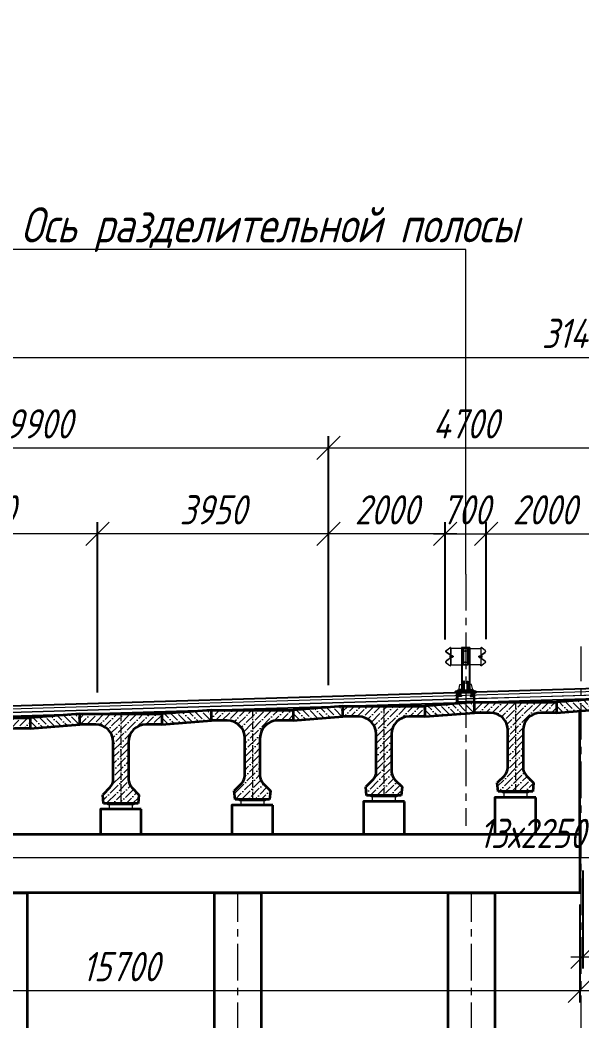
# Model space of a CAD drawing. Header units: millimetres. Extents: x 263685 to 14136308, y -2404013 to 2433772.
# Drawn here: x 6345323 to 6354936, y 82928 to 100036 of the extents above; entities that cross this region are included whole.
import ezdxf
from ezdxf import colors
from ezdxf.entities.mleader import LeaderData, LeaderLine
from ezdxf.math import Vec2, Vec3

# ---------------------------------------------------------------- set-up
doc = ezdxf.new("R2010")
doc.units = ezdxf.units.MM
for name, pattern in [('ACAD_ISO02W100', [15, 12, -3]), ('ACAD_ISO10W100', [18.5, 12, -3, 0.5, -3]), ('осевая', [2, 1.25, -0.25, 0.25, -0.25])]:
    doc.linetypes.add(name, pattern=pattern)
for name, color, linetype, lineweight in [('04_Невидимые', 3, 'Continuous', 13), ('1-Бетон', 106, 'Continuous', 35), ('1-Тонкая', 5, 'Continuous', 20), ('1-Штриховка', 8, 'Continuous', 9), ('ИС_Выноска', 3, 'Continuous', 18), ('ИС_Выноски', 3, 'Continuous', 18), ('ИС_Ось', 3, 'осевая', 18), ('ИС_Размер', 3, 'Continuous', 18)]:
    doc.layers.add(name, color=color, linetype=linetype, lineweight=lineweight)
doc.layers.add('Красный поперечник', color=1, linetype='Continuous')
doc.styles.add('0', font='isocpeur.ttf', dxfattribs={"width": 0.8, "oblique": 15})
doc.dimstyles.new('М200', dxfattribs={"dimscale": 200, "dimtxt": 2.5, "dimasz": 2, "dimexe": 1, "dimexo": 1, "dimgap": 0.8, "dimtad": 1, "dimdec": 0, "dimzin": 0, "dimdsep": 46, "dimtxsty": '0', "dimblk": 'OBLIQUE', "dimcen": 0.09, "dimdle": 1, "dimclrd": 256, "dimclre": 256, "dimclrt": 256, "dimadec": 4, "dimazin": 0, "dimtfac": 1, "dimtdec": 0, "dimtmove": 1, "dimatfit": 2, "dimfxl": 1, "dimtolj": 1, "dimtzin": 0, "dimlwd": -1, "dimarcsym": 0})

# ---------------------------------------------------------------- blocks, each defined once
blk = doc.blocks.new('*U122')
at = {"layer": '1-Бетон'}
blk.add_lwpolyline([(-400, 4250), (400, 4250), (400, -4250), (-400, -4250)], close=True, dxfattribs=at)
at = {"layer": 'ИС_Ось', "ltscale": 500}
blk.add_line((0, -4250), (0, 4250), dxfattribs=at)
blk = doc.blocks.new('*U123')
at = {"color": 0, "linetype": 'ByBlock', "lineweight": -2, "transparency": 16777216}
for p in [(0, 0), (4000, 0), (8000, 0), (12000, 0)]:
    blk.add_blockref('*U122', p, dxfattribs=at)
blk = doc.blocks.new('1530')
at = {"layer": '1-Штриховка'}
h = blk.add_hatch(dxfattribs=at)
h.set_pattern_fill('ANSI36', color=256, scale=25, style=0)
h.set_pattern_definition([(45, (-1571632.81, 568569.22), (42.0949506, 154.348152), [198.4375, -39.6875, 0, -39.6875])])
h.paths.add_polyline_path([(130, -480), (130, -1117, 0.198927), (189, -1259), (310, -1380), (295, -1530), (-295, -1530), (-310, -1380), (-189, -1259, 0.198898), (-130, -1117), (-130, -480, 0.414214), (-430, -180), (-700, -180), (-700, 0), (700, 0), (700, -180), (430, -180, 0.414224)])
at = {"layer": '1-Бетон'}
for p, q in [((-700, 0), (700, 0)), ((-700, -180), (-700, 0)), ((700, 0), (700, -180)), ((-430, -180), (-700, -180)), ((700, -180), (430, -180)), ((-130, -1117), (-130, -480)), ((130, -480), (130, -1117)), ((-189, -1259), (-310, -1380)), ((189, -1259), (310, -1380)), ((-295, -1530), (-310, -1380)), ((295, -1530), (-295, -1530)), ((310, -1380), (295, -1530))]:
    blk.add_line(p, q, dxfattribs=at)
for centre, radius, start, end in [((-430, -480), 300, 0, 90), ((430, -480), 300, 90, 180), ((-330, -1117), 200, 315.0289, 359.9744), ((330, -1117), 200, 180.0256, 224.9711)]:
    blk.add_arc(centre, radius, start, end, dxfattribs=at)
at = {"layer": 'ИС_Ось', "ltscale": 100}
blk.add_line((0, 0), (0, -1530), dxfattribs=at)
blk = doc.blocks.new('_OBLIQUE')
at = {"color": 0, "linetype": 'ByBlock', "lineweight": -2}
blk.add_line((0.5, 0.5), (-0.5, -0.5), dxfattribs=at)
blk = doc.blocks.new('*D126')
at = {"layer": 'Defpoints', "color": 0, "linetype": 'Continuous', "transparency": 16777216}
for p in [(6355298, 92724), (6355298, 88709), (6350598, 88468)]:
    blk.add_point(p, dxfattribs=at)
at = {"layer": 'ИС_Размер', "lineweight": -2, "transparency": 16777216}
for p, q in [((6350598, 88668), (6350598, 92924)), ((6355298, 88909), (6355298, 92924))]:
    blk.add_line(p, q, dxfattribs=at)
at = {"layer": 'ИС_Размер', "transparency": 16777216}
blk.add_line((6350398, 92724), (6355498, 92724), dxfattribs=at)
at = {"layer": 'ИС_Размер', "linetype": 'Continuous', "transparency": 16777216, "xscale": 400, "yscale": 400, "zscale": 400, "rotation": 180}
blk.add_blockref('_OBLIQUE', (6350598, 92724), dxfattribs=at)
at = {"layer": 'ИС_Размер', "linetype": 'Continuous', "transparency": 16777216, "xscale": 400, "yscale": 400, "zscale": 400}
blk.add_blockref('_OBLIQUE', (6355298, 92724), dxfattribs=at)
at = {"layer": 'ИС_Размер', "linetype": 'Continuous', "transparency": 16777216, "insert": (6352948, 93134), "char_height": 500, "attachment_point": 5, "style": '0'}
blk.add_mtext('\\A1;4700', dxfattribs=at)
blk = doc.blocks.new('*D127')
at = {"layer": 'Defpoints', "color": 0, "linetype": 'Continuous', "transparency": 16777216}
for p in [(6355298, 91255), (6353298, 89252), (6355298, 88709)]:
    blk.add_point(p, dxfattribs=at)
at = {"layer": 'ИС_Размер', "lineweight": -2, "transparency": 16777216}
for p, q in [((6353298, 89452), (6353298, 91455)), ((6355298, 88909), (6355298, 91455))]:
    blk.add_line(p, q, dxfattribs=at)
at = {"layer": 'ИС_Размер', "transparency": 16777216}
blk.add_line((6353098, 91255), (6355498, 91255), dxfattribs=at)
at = {"layer": 'ИС_Размер', "linetype": 'Continuous', "transparency": 16777216, "xscale": 400, "yscale": 400, "zscale": 400, "rotation": 180}
blk.add_blockref('_OBLIQUE', (6353298, 91255), dxfattribs=at)
at = {"layer": 'ИС_Размер', "linetype": 'Continuous', "transparency": 16777216, "xscale": 400, "yscale": 400, "zscale": 400}
blk.add_blockref('_OBLIQUE', (6355298, 91255), dxfattribs=at)
at = {"layer": 'ИС_Размер', "linetype": 'Continuous', "transparency": 16777216, "insert": (6354298, 91665), "char_height": 500, "attachment_point": 5, "style": '0'}
blk.add_mtext('\\A1;2000', dxfattribs=at)
blk = doc.blocks.new('*D134')
at = {"layer": 'Defpoints', "color": 0, "linetype": 'Continuous', "transparency": 16777216}
for p in [(6370648, 94270), (6339198, 89201), (6370648, 89100)]:
    blk.add_point(p, dxfattribs=at)
at = {"layer": 'ИС_Размер', "lineweight": -2, "transparency": 16777216}
for p, q in [((6339198, 89401), (6339198, 94470)), ((6370648, 89300), (6370648, 94470))]:
    blk.add_line(p, q, dxfattribs=at)
at = {"layer": 'ИС_Размер', "transparency": 16777216}
blk.add_line((6338998, 94270), (6370848, 94270), dxfattribs=at)
at = {"layer": 'ИС_Размер', "linetype": 'Continuous', "transparency": 16777216, "xscale": 400, "yscale": 400, "zscale": 400, "rotation": 180}
blk.add_blockref('_OBLIQUE', (6339198, 94270), dxfattribs=at)
at = {"layer": 'ИС_Размер', "linetype": 'Continuous', "transparency": 16777216, "xscale": 400, "yscale": 400, "zscale": 400}
blk.add_blockref('_OBLIQUE', (6370648, 94270), dxfattribs=at)
at = {"layer": 'ИС_Размер', "linetype": 'Continuous', "transparency": 16777216, "insert": (6354923, 94680), "char_height": 500, "attachment_point": 5, "style": '0'}
blk.add_mtext('\\A1;31450', dxfattribs=at)
blk = doc.blocks.new('*D136')
at = {"layer": 'Defpoints', "color": 0, "linetype": 'Continuous', "transparency": 16777216}
for p in [(6353298, 91255), (6352597, 89246), (6353298, 89252)]:
    blk.add_point(p, dxfattribs=at)
at = {"layer": 'ИС_Размер', "lineweight": -2, "transparency": 16777216}
for p, q in [((6352597, 89446), (6352597, 91455)), ((6353298, 89452), (6353298, 91455))]:
    blk.add_line(p, q, dxfattribs=at)
at = {"layer": 'ИС_Размер', "transparency": 16777216}
blk.add_line((6352397, 91255), (6353498, 91255), dxfattribs=at)
at = {"layer": 'ИС_Размер', "linetype": 'Continuous', "transparency": 16777216, "xscale": 400, "yscale": 400, "zscale": 400, "rotation": 180}
blk.add_blockref('_OBLIQUE', (6352597, 91255), dxfattribs=at)
at = {"layer": 'ИС_Размер', "linetype": 'Continuous', "transparency": 16777216, "xscale": 400, "yscale": 400, "zscale": 400}
blk.add_blockref('_OBLIQUE', (6353298, 91255), dxfattribs=at)
at = {"layer": 'ИС_Размер', "linetype": 'Continuous', "transparency": 16777216, "insert": (6352948, 91665), "char_height": 500, "attachment_point": 5, "style": '0'}
blk.add_mtext('\\A1;700', dxfattribs=at)
blk = doc.blocks.new('*D137')
at = {"layer": 'Defpoints', "color": 0, "linetype": 'Continuous', "transparency": 16777216}
for p in [(6350598, 91255), (6352597, 89246), (6350598, 88468)]:
    blk.add_point(p, dxfattribs=at)
at = {"layer": 'ИС_Размер', "lineweight": -2, "transparency": 16777216}
for p, q in [((6350598, 88668), (6350598, 91455)), ((6352597, 89446), (6352597, 91455))]:
    blk.add_line(p, q, dxfattribs=at)
at = {"layer": 'ИС_Размер', "transparency": 16777216}
blk.add_line((6352797, 91255), (6350398, 91255), dxfattribs=at)
at = {"layer": 'ИС_Размер', "linetype": 'Continuous', "transparency": 16777216, "xscale": 400, "yscale": 400, "zscale": 400, "rotation": 180}
blk.add_blockref('_OBLIQUE', (6350598, 91255), dxfattribs=at)
at = {"layer": 'ИС_Размер', "linetype": 'Continuous', "transparency": 16777216, "xscale": 400, "yscale": 400, "zscale": 400}
blk.add_blockref('_OBLIQUE', (6352597, 91255), dxfattribs=at)
at = {"layer": 'ИС_Размер', "linetype": 'Continuous', "transparency": 16777216, "insert": (6351597, 91665), "char_height": 500, "attachment_point": 5, "style": '0'}
blk.add_mtext('\\A1;2000', dxfattribs=at)
blk = doc.blocks.new('*D138')
at = {"layer": 'Defpoints', "color": 0, "linetype": 'Continuous', "transparency": 16777216}
for p in [(6346648, 91255), (6350598, 88468), (6346648, 88341)]:
    blk.add_point(p, dxfattribs=at)
at = {"layer": 'ИС_Размер', "lineweight": -2, "transparency": 16777216}
for p, q in [((6346648, 88541), (6346648, 91455)), ((6350598, 88668), (6350598, 91455))]:
    blk.add_line(p, q, dxfattribs=at)
at = {"layer": 'ИС_Размер', "transparency": 16777216}
blk.add_line((6350798, 91255), (6346448, 91255), dxfattribs=at)
at = {"layer": 'ИС_Размер', "linetype": 'Continuous', "transparency": 16777216, "xscale": 400, "yscale": 400, "zscale": 400, "rotation": 180}
blk.add_blockref('_OBLIQUE', (6346648, 91255), dxfattribs=at)
at = {"layer": 'ИС_Размер', "linetype": 'Continuous', "transparency": 16777216, "xscale": 400, "yscale": 400, "zscale": 400}
blk.add_blockref('_OBLIQUE', (6350598, 91255), dxfattribs=at)
at = {"layer": 'ИС_Размер', "linetype": 'Continuous', "transparency": 16777216, "insert": (6348623, 91665), "char_height": 500, "attachment_point": 5, "style": '0'}
blk.add_mtext('\\A1;3950', dxfattribs=at)
blk = doc.blocks.new('*D139')
at = {"layer": 'Defpoints', "color": 0, "linetype": 'Continuous', "transparency": 16777216}
for p in [(6342698, 91255), (6346648, 88341), (6342698, 88220)]:
    blk.add_point(p, dxfattribs=at)
at = {"layer": 'ИС_Размер', "lineweight": -2, "transparency": 16777216}
for p, q in [((6342698, 88420), (6342698, 91455)), ((6346648, 88541), (6346648, 91455))]:
    blk.add_line(p, q, dxfattribs=at)
at = {"layer": 'ИС_Размер', "transparency": 16777216}
blk.add_line((6346848, 91255), (6342498, 91255), dxfattribs=at)
at = {"layer": 'ИС_Размер', "linetype": 'Continuous', "transparency": 16777216, "xscale": 400, "yscale": 400, "zscale": 400, "rotation": 180}
blk.add_blockref('_OBLIQUE', (6342698, 91255), dxfattribs=at)
at = {"layer": 'ИС_Размер', "linetype": 'Continuous', "transparency": 16777216, "xscale": 400, "yscale": 400, "zscale": 400}
blk.add_blockref('_OBLIQUE', (6346648, 91255), dxfattribs=at)
at = {"layer": 'ИС_Размер', "linetype": 'Continuous', "transparency": 16777216, "insert": (6344673, 91665), "char_height": 500, "attachment_point": 5, "style": '0'}
blk.add_mtext('\\A1;3950', dxfattribs=at)
blk = doc.blocks.new('*D144')
at = {"layer": 'Defpoints', "color": 0, "linetype": 'Continuous', "transparency": 16777216}
for p in [(6350598, 92724), (6340698, 88775), (6350598, 88468)]:
    blk.add_point(p, dxfattribs=at)
at = {"layer": 'ИС_Размер', "lineweight": -2, "transparency": 16777216}
for p, q in [((6340698, 88975), (6340698, 92924)), ((6350598, 88668), (6350598, 92924))]:
    blk.add_line(p, q, dxfattribs=at)
at = {"layer": 'ИС_Размер', "transparency": 16777216}
blk.add_line((6340498, 92724), (6350798, 92724), dxfattribs=at)
at = {"layer": 'ИС_Размер', "linetype": 'Continuous', "transparency": 16777216, "xscale": 400, "yscale": 400, "zscale": 400, "rotation": 180}
blk.add_blockref('_OBLIQUE', (6340698, 92724), dxfattribs=at)
at = {"layer": 'ИС_Размер', "linetype": 'Continuous', "transparency": 16777216, "xscale": 400, "yscale": 400, "zscale": 400}
blk.add_blockref('_OBLIQUE', (6350598, 92724), dxfattribs=at)
at = {"layer": 'ИС_Размер', "linetype": 'Continuous', "transparency": 16777216, "insert": (6345648, 93134), "char_height": 500, "attachment_point": 5, "style": '0'}
blk.add_mtext('\\A1;9900', dxfattribs=at)
blk = doc.blocks.new('Барьерка1')
at = {"lineweight": 15}
for p, q in [((1026, 1457), (1026, 727)), ((1034, 1457), (1034, 727)), ((1159, 727), (1159, 1457)), ((1166, 727), (1166, 1457)), ((1166, 1441), (1356, 1441)), ((1352, 1441), (1352, 1160)), ((1356, 1457), (1355, 1453)), ((1355, 1453), (1361, 1451)), ((1356, 1457), (1362, 1455)), ((1356, 1441), (1356, 1160)), ((1428, 1405), (1367, 1449)), ((1367, 1335), (1428, 1377)), ((1430, 1408), (1370, 1452)), ((1370, 1331), (1430, 1374)), ((1360, 1316), (1360, 1285)), ((1367, 1266), (1428, 1224)), ((1370, 1270), (1430, 1227)), ((1356, 1160), (1166, 1160)), ((1361, 1150), (1355, 1148)), ((1356, 1144), (1355, 1148)), ((1362, 1146), (1356, 1144)), ((1428, 1196), (1367, 1152)), ((1430, 1193), (1370, 1149)), ((980, 727), (980, 737)), ((1012, 737), (980, 737)), ((980, 727), (980, 737)), ((1006, 737), (980, 737)), ((996, 727), (980, 727)), ((1012, 727), (980, 727)), ((989, 727), (989, 737)), ((989, 727), (989, 737)), ((989, 727), (989, 737)), ((989, 727), (989, 737)), ((1003, 727), (1003, 737)), ((1003, 727), (1003, 737)), ((1003, 727), (1003, 737)), ((1003, 727), (1003, 737)), ((1003, 727), (1003, 737)), ((1003, 727), (1003, 737)), ((1003, 727), (1003, 737)), ((1003, 727), (1003, 737)), ((1003, 727), (1003, 737)), ((1003, 727), (1003, 737)), ((1010, 737), (1006, 737)), ((1012, 729), (1012, 737)), ((1012, 727), (1012, 735)), ((1012, 727), (1012, 735)), ((1012, 729), (1012, 735)), ((1012, 727), (1012, 735)), ((1012, 727), (1012, 735)), ((1180, 729), (1180, 737)), ((1180, 737), (1212, 737)), ((1180, 727), (1180, 735)), ((1180, 727), (1180, 735)), ((1180, 729), (1180, 735)), ((1180, 727), (1180, 735)), ((1180, 727), (1180, 735)), ((1180, 727), (1212, 727)), ((1182, 737), (1186, 737)), ((1186, 737), (1212, 737)), ((1189, 727), (1189, 737)), ((1189, 727), (1189, 737)), ((1189, 727), (1189, 737)), ((1189, 727), (1189, 737)), ((1189, 727), (1189, 737)), ((1189, 727), (1189, 737)), ((1189, 727), (1189, 737)), ((1189, 727), (1189, 737)), ((1189, 727), (1189, 737)), ((1189, 727), (1189, 737)), ((1196, 727), (1212, 727)), ((1203, 727), (1203, 737)), ((1203, 727), (1203, 737)), ((1203, 727), (1203, 737)), ((1203, 727), (1203, 737)), ((1212, 727), (1212, 737)), ((1212, 727), (1212, 737))]:
    blk.add_line(p, q, dxfattribs=at)
at = {"color": 3, "linetype": 'ACAD_ISO02W100', "lineweight": 15, "ltscale": 2}
for p, q in [((1063, 1441), (1166, 1441)), ((1063, 1160), (1063, 1441)), ((1138, 1160), (1138, 1441)), ((1166, 1160), (1063, 1160)), ((983, 707), (983, 687)), ((984, 687), (984, 627)), ((985, 707), (985, 687)), ((1007, 707), (1007, 687)), ((1008, 687), (1008, 627)), ((1009, 707), (1009, 687)), ((1183, 707), (1183, 687)), ((1184, 687), (1184, 627)), ((1185, 707), (1185, 687)), ((1207, 707), (1207, 687)), ((1208, 687), (1208, 627)), ((1209, 707), (1209, 687))]:
    blk.add_line(p, q, dxfattribs=at)
at = {"color": 7, "lineweight": 15}
for p, q in [((1313, 1306), (1313, 1295)), ((1313, 1306), (1325, 1306)), ((1313, 1295), (1325, 1295)), ((1325, 1311), (1325, 1290)), ((1326, 1313), (1333, 1313)), ((1326, 1288), (1333, 1288)), ((1334, 1311), (1334, 1290)), ((1334, 1311), (1334, 1290)), ((1335, 1313), (1350, 1313)), ((1335, 1313), (1340, 1313)), ((1335, 1288), (1350, 1288)), ((1335, 1288), (1340, 1288)), ((1339, 1306), (1350, 1306)), ((1339, 1295), (1350, 1295))]:
    blk.add_line(p, q, dxfattribs=at)
at = {"lineweight": 15, "ltscale": 5}
for p, q in [((1350, 1279), (1350, 1322)), ((1350, 1322), (1352, 1322)), ((1352, 1279), (1350, 1279)), ((1352, 1322), (1352, 1279))]:
    blk.add_line(p, q, dxfattribs=at)
at = {"linetype": 'Continuous'}
for p, q in [((946, 527), (946, 687)), ((956, 687), (956, 527)), ((1237, 687), (1237, 527)), ((1246, 527), (1246, 687)), ((946, 527), (1096, 527)), ((1246, 527), (1096, 527))]:
    blk.add_line(p, q, dxfattribs=at)
at = {"linetype": 'ACAD_ISO10W100', "ltscale": 2.5}
for p, q in [((996, 713), (996, 615)), ((1196, 713), (1196, 615))]:
    blk.add_line(p, q, dxfattribs=at)
at = {"lineweight": 15}
for points in [[(1167, 1457), (1026, 1457)], [(982, 727), (982, 757), (997, 827), (1027, 827)], [(1212, 727), (1212, 757), (1197, 827), (1167, 827)]]:
    blk.add_lwpolyline(points, dxfattribs=at)
at = {"color": 7, "lineweight": 15}
blk.add_lwpolyline([(1360, 1316), (1364, 1316, -0.414214), (1370, 1310), (1370, 1303), (1366, 1303), (1366, 1298), (1370, 1298), (1370, 1291, -0.414214), (1364, 1285), (1360, 1285), (1360, 1316)], format="xyb", dxfattribs=at)
at = {"lineweight": 15}
for points in [[(1071, 883), (1061, 883), (1061, 727), (1071, 727)], [(1121, 883), (1131, 883), (1131, 727), (1121, 727)], [(1236, 707), (956, 707), (956, 727), (1236, 727)]]:
    blk.add_lwpolyline(points, close=True, dxfattribs=at)
at = {"linetype": 'Continuous'}
for points in [[(1096, 707), (921, 707), (921, 687), (1096, 687)], [(1096, 707), (1271, 707), (1271, 687), (1096, 687)]]:
    blk.add_lwpolyline(points, dxfattribs=at)
blk.add_lwpolyline([(921, 687), (1271, 687), (1271, 707), (921, 707)], close=True, dxfattribs=at)
at = {"color": 3, "linetype": 'ACAD_ISO02W100', "lineweight": 15, "ltscale": 2}
for points in [[(982, 687), (1010, 687), (1010, 627), (982, 627)], [(1210, 687), (1182, 687), (1182, 627), (1210, 627)], [(971, 627), (1021, 627), (1021, 617), (971, 617)], [(1221, 627), (1171, 627), (1171, 617), (1221, 617)]]:
    blk.add_lwpolyline(points, close=True, dxfattribs=at)
at = {"lineweight": 15}
for centre in [(1096, 1396), (1096, 1205)]:
    blk.add_circle(centre, 10.9, dxfattribs=at)
for centre, radius, start, end in [((1358, 1436), 16, 53.8126, 78.6901), ((1358, 1436), 20, 53.8126, 78.6901), ((1419, 1391), 16, 302.4532, 57.5468), ((1419, 1391), 20, 302.4532, 57.5468), ((1380, 1315), 24, 122.4532, 180), ((1380, 1315), 20, 122.4532, 180), ((1358, 1165), 16, 281.3099, 306.1874), ((1358, 1165), 20, 281.3099, 306.1874), ((982, 735), 2, 90, 180), ((982, 729), 2, 180, 270), ((987, 735), 2, 0, 90), ((987, 729), 2, 270, 0), ((991, 735), 2, 90, 180), ((991, 729), 2, 180, 270), ((1001, 735), 2, 0, 90), ((1001, 729), 2, 270, 0), ((1005, 735), 2, 90, 180), ((1005, 729), 2, 180, 270), ((1010, 735), 2, 359.9996, 90), ((1010, 729), 2, 270, 0), ((1182, 735), 2, 90, 180.0004), ((1182, 729), 2, 180, 270), ((1187, 735), 2, 0, 90), ((1187, 729), 2, 270, 0), ((1191, 735), 2, 90, 180), ((1191, 729), 2, 180, 270), ((1201, 735), 2, 0, 90), ((1201, 729), 2, 270, 0), ((1205, 735), 2, 90, 180), ((1205, 729), 2, 180, 270), ((1210, 735), 2, 0, 90), ((1210, 729), 2, 270, 0)]:
    blk.add_arc(centre, radius, start, end, dxfattribs=at)
at = {"lineweight": 15, "ltscale": 0.2}
for centre, radius, start, end in [((1380, 1286), 24, 180, 237.5468), ((1380, 1286), 20, 180, 237.5468), ((1419, 1210), 16, 302.4532, 57.5468), ((1419, 1210), 20, 302.4532, 57.5468)]:
    blk.add_arc(centre, radius, start, end, dxfattribs=at)
at = {"color": 7, "lineweight": 15}
for centre, major_axis, start_param, end_param in [((1329, 1310), (3.23, 3.23), 1.691386, 2.356194), ((1329, 1311), (-3.23, 3.23), 0.785398, 2.356194), ((1329, 1301), (3.23, 3.23), 0.785398, 2.356194), ((1329, 1300), (-3.23, 3.23), 0.785398, 2.356194), ((1329, 1290), (3.23, 3.23), 0.785398, 2.356194), ((1329, 1290), (-3.23, 3.23), 0.785398, 1.450207), ((1329, 1311), (3.23, 3.23), 3.926991, 5.497787), ((1329, 1301), (-3.23, 3.23), 3.926991, 5.497787), ((1329, 1300), (3.23, 3.23), 3.926991, 5.497787), ((1329, 1290), (-3.23, 3.23), 3.926991, 5.497787), ((1329, 1310), (-3.23, 3.23), 3.926991, 4.5918), ((1329, 1290), (3.23, 3.23), 4.832978, 5.497787), ((1339, 1310), (3.23, 3.23), 1.691386, 2.356194), ((1339, 1311), (3.23, 3.23), 2.356194, 3.926991), ((1339, 1301), (-3.23, 3.23), -0.785398, 0.785398), ((1339, 1300), (3.23, 3.23), 2.356194, 3.926991), ((1339, 1290), (-3.23, 3.23), -0.785398, 0.785398), ((1339, 1290), (-3.23, 3.23), 0.785398, 1.450207)]:
    blk.add_ellipse(centre, major_axis=major_axis, ratio=1, start_param=start_param, end_param=end_param, dxfattribs=at)
blk = doc.blocks.new('*D308')
at = {"layer": 'Defpoints', "color": 0, "linetype": 'Continuous', "transparency": 16777216}
for p in [(6339198, 85121), (6354899, 85121), (6354899, 83447)]:
    blk.add_point(p, dxfattribs=at)
at = {"layer": 'ИС_Размер', "lineweight": -2, "transparency": 16777216}
for p, q in [((6339198, 84921), (6339198, 83247)), ((6354899, 84921), (6354899, 83247))]:
    blk.add_line(p, q, dxfattribs=at)
at = {"layer": 'ИС_Размер', "transparency": 16777216}
blk.add_line((6338998, 83447), (6355099, 83447), dxfattribs=at)
at = {"layer": 'ИС_Размер', "linetype": 'Continuous', "transparency": 16777216, "xscale": 400, "yscale": 400, "zscale": 400, "rotation": 180}
blk.add_blockref('_OBLIQUE', (6339198, 83447), dxfattribs=at)
at = {"layer": 'ИС_Размер', "linetype": 'Continuous', "transparency": 16777216, "xscale": 400, "yscale": 400, "zscale": 400}
blk.add_blockref('_OBLIQUE', (6354899, 83447), dxfattribs=at)
at = {"layer": 'ИС_Размер', "linetype": 'Continuous', "transparency": 16777216, "insert": (6347048, 83857), "char_height": 500, "attachment_point": 5, "style": '0'}
blk.add_mtext('\\A1;15700', dxfattribs=at)
blk = doc.blocks.new('*D312')
at = {"layer": 'Defpoints', "color": 0, "linetype": 'Continuous', "transparency": 16777216}
for p in [(6354948, 85702), (6370649, 85702), (6370649, 84027)]:
    blk.add_point(p, dxfattribs=at)
at = {"layer": 'ИС_Размер', "lineweight": -2, "transparency": 16777216}
for p, q in [((6354948, 85502), (6354948, 83827)), ((6370649, 85502), (6370649, 83827))]:
    blk.add_line(p, q, dxfattribs=at)
at = {"layer": 'ИС_Размер', "transparency": 16777216}
blk.add_line((6354748, 84027), (6370849, 84027), dxfattribs=at)
at = {"layer": 'ИС_Размер', "linetype": 'Continuous', "transparency": 16777216, "xscale": 400, "yscale": 400, "zscale": 400, "rotation": 180}
blk.add_blockref('_OBLIQUE', (6354948, 84027), dxfattribs=at)
at = {"layer": 'ИС_Размер', "linetype": 'Continuous', "transparency": 16777216, "xscale": 400, "yscale": 400, "zscale": 400}
blk.add_blockref('_OBLIQUE', (6370649, 84027), dxfattribs=at)
at = {"layer": 'ИС_Размер', "linetype": 'Continuous', "transparency": 16777216, "insert": (6362798, 84437), "char_height": 500, "attachment_point": 5, "style": '0'}
blk.add_mtext('\\A1;15700', dxfattribs=at)
blk = doc.blocks.new('*D319')
at = {"layer": 'Defpoints', "color": 0, "linetype": 'Continuous', "transparency": 16777216}
for p in [(6369548, 87320, 5778), (6340298, 86395, 5778), (6369548, 85724)]:
    blk.add_point(p, dxfattribs=at)
at = {"layer": 'ИС_Размер', "lineweight": -2, "transparency": 16777216}
for p, q in [((6369548, 87120), (6369548, 85524)), ((6340298, 86195), (6340298, 85524))]:
    blk.add_line(p, q, dxfattribs=at)
at = {"layer": 'ИС_Размер', "transparency": 16777216}
blk.add_line((6340098, 85724), (6369748, 85724), dxfattribs=at)
at = {"layer": 'ИС_Размер', "linetype": 'Continuous', "transparency": 16777216, "xscale": 400, "yscale": 400, "zscale": 400, "rotation": 180}
blk.add_blockref('_OBLIQUE', (6340298, 85724), dxfattribs=at)
at = {"layer": 'ИС_Размер', "linetype": 'Continuous', "transparency": 16777216, "xscale": 400, "yscale": 400, "zscale": 400}
blk.add_blockref('_OBLIQUE', (6369548, 85724), dxfattribs=at)
at = {"layer": 'ИС_Размер', "linetype": 'Continuous', "transparency": 16777216, "insert": (6354923, 86134), "char_height": 500, "width": 4222.78, "attachment_point": 5, "style": '0'}
blk.add_mtext('\\A1;13х2250=29250', dxfattribs=at)
blk = doc.blocks.new('_None')

msp = doc.modelspace()

# ---------------------------------------------------------------- hatches: boundary and pattern name
at = {"layer": '1-Штриховка'}
h = msp.add_hatch(dxfattribs=at)
h.set_pattern_fill('ANSI36', color=256, scale=25, angle=90, style=0)
h.set_pattern_definition([(135, (621525.38, -5163841.89), (-154.3481521, 42.0949506), [198.4375, -39.6875, 0, -39.6875])])
h.paths.add_polyline_path([(6350847.7474, 88310.2296), (6349997.7474, 88242.7296), (6349997.7474, 88062.7296), (6350847.7474, 88130.2296)])
h = msp.add_hatch(dxfattribs=at)
h.set_pattern_fill('ANSI36', color=256, scale=25, angle=90, style=0)
h.set_pattern_definition([(135, (623775.38, -5163774.39), (-154.3481521, 42.0949506), [198.4375, -39.6875, 0, -39.6875])])
h.paths.add_polyline_path([(6353097.7474, 88377.7296), (6352247.7474, 88310.2296), (6352247.7474, 88130.2296), (6353097.7474, 88197.7296)])
h = msp.add_hatch(dxfattribs=at)
h.set_pattern_fill('ANSI36', color=256, scale=25, angle=90, style=0)
h.set_pattern_definition([(135, (626025.38, -5163706.89), (-154.3481521, 42.0949506), [198.4375, -39.6875, 0, -39.6875])])
h.paths.add_polyline_path([(6355347.7474, 88445.2296), (6354497.7474, 88377.7296), (6354497.7474, 88197.7296), (6355347.7474, 88265.2296)])
h = msp.add_hatch(dxfattribs=at)
h.set_pattern_fill('ANSI36', color=256, scale=25, angle=90, style=0)
h.set_pattern_definition([(135, (617025.38, -5163976.89), (-154.3481521, 42.0949506), [198.4375, -39.6875, 0, -39.6875])])
h.paths.add_polyline_path([(6346347.7474, 88175.2296), (6345497.7474, 88107.7296), (6345497.7474, 87927.7296), (6346347.7474, 87995.2296)])
h = msp.add_hatch(dxfattribs=at)
h.set_pattern_fill('ANSI36', color=256, scale=25, angle=90, style=0)
h.set_pattern_definition([(135, (619275.38, -5163909.39), (-154.3481521, 42.0949506), [198.4375, -39.6875, 0, -39.6875])])
h.paths.add_polyline_path([(6348597.7474, 88242.7296), (6347747.7474, 88175.2296), (6347747.7474, 87995.2296), (6348597.7474, 88062.7296)])

# ---------------------------------------------------------------- linework, layer by layer
at = {"layer": '04_Невидимые'}
for points in [[(6351767.7474, 86760.2296), (6351327.7474, 86760.2296), (6351327.7474, 86780.2296), (6351767.7474, 86780.2296)], [(6354017.7474, 86827.7296), (6353577.7474, 86827.7296), (6353577.7474, 86847.7296), (6354017.7474, 86847.7296)], [(6347267.7474, 86625.2296), (6346827.7474, 86625.2296), (6346827.7474, 86645.2296), (6347267.7474, 86645.2296)], [(6349517.7474, 86692.7296), (6349077.7474, 86692.7296), (6349077.7474, 86712.7296), (6349517.7474, 86712.7296)]]:
    msp.add_lwpolyline(points, close=True, dxfattribs=at)
at = {"layer": '1-Бетон'}
for points in [[(6349997.7474, 88062.7296), (6350847.7474, 88130.2296), (6350847.7474, 88310.2296), (6349997.7474, 88242.7296)], [(6352247.7474, 88130.2296), (6353097.7474, 88197.7296), (6353097.7474, 88377.7296), (6352247.7474, 88310.2296)], [(6354497.7474, 88197.7296), (6355347.7474, 88265.2296), (6355347.7474, 88445.2296), (6354497.7474, 88377.7296)], [(6345497.7474, 87927.7296), (6346347.7474, 87995.2296), (6346347.7474, 88175.2296), (6345497.7474, 88107.7296)], [(6347747.7474, 87995.2296), (6348597.7474, 88062.7296), (6348597.7474, 88242.7296), (6347747.7474, 88175.2296)], [(6354147.7474, 86749.7296), (6353447.7474, 86749.7296), (6353447.7474, 86120.7194), (6354147.7474, 86120.7194)], [(6349647.7474, 86614.7296), (6348947.7474, 86614.7296), (6348947.7474, 86120.7194), (6349647.7474, 86120.7194)], [(6351897.7474, 86682.2296), (6351197.7474, 86682.2296), (6351197.7474, 86120.7194), (6351897.7474, 86120.7194)], [(6347397.7474, 86547.2296), (6346697.7474, 86547.2296), (6346697.7474, 86120.7194), (6347397.7474, 86120.7194)], [(6339197.5395, 86120.7194), (6354898.7145, 86120.7194), (6354898.7145, 85120.7194), (6339197.5395, 85120.7194)]]:
    msp.add_lwpolyline(points, close=True, dxfattribs=at)
msp.add_lwpolyline([(6354898.7145, 86120.7194), (6354898.7145, 88229.5712)], dxfattribs=at)
at = {"layer": '1-Тонкая'}
for points in [[(6339447.5395, 88073.7194), (6341397.9419, 88151.7355), (6342147.9419, 88174.2355), (6346097.9419, 88292.7355), (6351047.9419, 88441.2355), (6352947.9419, 88498.2355), (6354047.9419, 88531.2355), (6358997.9419, 88679.7355), (6362947.9419, 88798.2355), (6366697.9419, 88910.7355), (6367447.9419, 88933.2355), (6370397.5994, 89021.7252)], [(6339447.5395, 88013.7194), (6341397.9419, 88091.7355), (6342147.9419, 88114.2355), (6346097.9419, 88232.7355), (6351047.9419, 88381.2355), (6352947.9419, 88438.2355), (6354047.9419, 88471.2355), (6358997.9419, 88619.7355), (6362947.9419, 88738.2355), (6366697.9419, 88850.7355), (6367447.9419, 88873.2355), (6370397.5994, 88961.7252)], [(6339447.5395, 88008.7194), (6341397.9419, 88086.7355), (6342147.9419, 88109.2355), (6346097.9419, 88227.7355), (6351047.9419, 88376.2355), (6352947.9419, 88433.2355), (6354047.9419, 88466.2355), (6358997.9419, 88614.7355), (6362947.9419, 88733.2355), (6366697.9419, 88845.7355), (6367447.9419, 88868.2355), (6370397.5994, 88956.7252)]]:
    msp.add_lwpolyline(points, dxfattribs=at)
at = {"layer": 'Defpoints', "color": 252, "true_color": 0x939598}
msp.add_lwpolyline([(6339447.5395, 87948.7194), (6341397.9419, 88026.7355), (6342147.9419, 88049.2355), (6346097.9419, 88167.7355), (6351047.9419, 88316.2355), (6352947.9419, 88373.2355), (6354047.9419, 88406.2355), (6358997.9419, 88554.7355), (6362947.9419, 88673.2355), (6366697.9419, 88785.7355), (6367447.9419, 88808.2355), (6370397.5994, 88896.7252)], dxfattribs=at)
at = {"layer": 'ИС_Ось', "ltscale": 500}
for points in [[(6352947.9398, 90566.3033), (6352947.9398, 86262.5263)], [(6354923.7145, 72736.5579), (6354923.7145, 89330.0131)]]:
    msp.add_lwpolyline(points, dxfattribs=at)
at = {"layer": 'ИС_Размер'}
for points in [[(6351747.7474, 86760.2296), (6351347.7474, 86760.2296), (6351347.7474, 86682.2296), (6351747.7474, 86682.2296), (6351747.7474, 86760.2296)], [(6353997.7474, 86827.7296), (6353597.7474, 86827.7296), (6353597.7474, 86749.7296), (6353997.7474, 86749.7296), (6353997.7474, 86827.7296)], [(6347247.7474, 86625.2296), (6346847.7474, 86625.2296), (6346847.7474, 86547.2296), (6347247.7474, 86547.2296), (6347247.7474, 86625.2296)], [(6349497.7474, 86692.7296), (6349097.7474, 86692.7296), (6349097.7474, 86614.7296), (6349497.7474, 86614.7296), (6349497.7474, 86692.7296)]]:
    msp.add_lwpolyline(points, dxfattribs=at)
at = {"layer": 'Красный поперечник'}
msp.add_lwpolyline([(6339447.5395, 88123.7194), (6341397.9419, 88201.7355), (6342147.9419, 88224.2355), (6346097.9419, 88342.7355), (6351047.9419, 88491.2355), (6352947.9419, 88548.2355), (6354047.9419, 88581.2355), (6358997.9419, 88729.7355), (6362947.9419, 88848.2355), (6366697.9419, 88960.7355), (6367447.9419, 88983.2355), (6370397.5994, 89071.7252)], dxfattribs=at)

# ---------------------------------------------------------------- block references
at = {"xscale": -1}
msp.add_blockref('Барьерка1', (6354044.474, 87854.8238), dxfattribs=at)
msp.add_blockref('Барьерка1', (6351850.8518, 87854.8238))
at = {"color": 40, "true_color": 0xf8d731}
msp.add_blockref('*U123', (6341047.7474, 80870.3482, 0.0017), dxfattribs=at)
at = {"layer": 'ИС_Размер', "linetype": 'Continuous'}
for p in [(6351547.7474, 88310.2296), (6353797.7474, 88377.7296), (6344797.7474, 88107.7296), (6347047.7474, 88175.2296), (6349297.7474, 88242.7296)]:
    msp.add_blockref('1530', p, dxfattribs=at)

# ---------------------------------------------------------------- dimensions: what is measured, and where the dimension line sits
for base, p1, p2, picture, middle in [((6370647.5993, 94269.8473), (6339197.8932, 89201.2466), (6370647.5993, 89100.2296), '*D134', (6354922.7462, 94679.8473)), ((6355297.5374, 92724.032), (6350597.5374, 88467.9289), (6355297.5374, 88708.972), '*D126', (6352947.5374, 93134.032)), ((6355297.5374, 91254.7555), (6353297.9398, 89251.9919), (6355297.5374, 88708.972), '*D127', (6354297.7386, 91664.7555))]:
    dim = msp.add_linear_dim(base=base, p1=p1, p2=p2, dimstyle='М200', dxfattribs=at)
    dim.commit()
    dim.dimension.update_dxf_attribs({"geometry": picture, "text_midpoint": middle})
for base, p1, p2, picture, middle in [((6350597.5374, 92724.032), (6340697.5374, 88775.3688), (6350597.5374, 88467.9289), '*D144', (6345647.5374, 93134.032)), ((6342697.5374, 91254.7555), (6346647.5374, 88341.2688), (6342697.5374, 88220.2589), '*D139', (6344672.5374, 91664.7555)), ((6346647.5374, 91254.7555), (6350597.5374, 88467.9289), (6346647.5374, 88341.2688), '*D138', (6348622.5374, 91664.7555)), ((6350597.5374, 91254.7555), (6352597.1349, 89246.0235), (6350597.5374, 88467.9289), '*D137', (6351597.3361, 91664.7555))]:
    dim = msp.add_linear_dim(base=base, p1=p1, p2=p2, angle=180, dimstyle='М200', dxfattribs=at)
    dim.commit()
    dim.dimension.update_dxf_attribs({"geometry": picture, "text_midpoint": middle})
dim = msp.add_linear_dim(base=(6353297.9398, 91254.7555), p1=(6352597.1349, 89246.0235), p2=(6353297.9398, 89251.9919), dimstyle='М200', override={"dimrnd": 10}, dxfattribs=at)
dim.commit()
dim.dimension.update_dxf_attribs({"geometry": '*D136', "text_midpoint": (6352947.5374, 91254.7555), "dimtype": 160})
dim = msp.add_linear_dim(base=(6369547.7474, 85723.5577, -5778.159), p1=(6340297.7474, 86394.7091), p2=(6369547.7474, 87320.2296), text='13х2250=<>', dimstyle='М200', dxfattribs=at)
dim.commit()
dim.dimension.update_dxf_attribs({"geometry": '*D319', "text_midpoint": (6354922.7474, 86133.5577, -5778.159)})
for base, p1, p2, picture, middle in [((6370648.7145, 84027.4159, -0.0017), (6354947.5395, 85701.5297, -0.0017), (6370648.7145, 85701.5297, -0.0017), '*D312', (6362798.127, 84437.4159, -0.0017)), ((6354898.7145, 83446.6056), (6339197.5395, 85120.7194), (6354898.7145, 85120.7194), '*D308', (6347048.127, 83856.6056))]:
    dim = msp.add_linear_dim(base=base, p1=p1, p2=p2, dimstyle='М200', override={"dimrnd": 10}, dxfattribs=at)
    dim.commit()
    dim.dimension.update_dxf_attribs({"geometry": picture, "text_midpoint": middle})

# ---------------------------------------------------------------- leaders
at = {"layer": 'ИС_Выноска', "ltscale": 0.5}
ml = msp.add_multileader_mtext('Standard', dxfattribs=at)
ml.set_content('\\A1;Асфальтобетон ЩМА-16 по ГОСТ 58406.1 на ПБВ60 по ГОСТ 52056-2003                            -50мм\\PАсфальтобетон А22 Нт по ГОСТ 58406.2-2020 на БНД 50/70 по ГОСТ 33133-2020               -60мм\\PГидроизоляция Техноэластмост Б             -5 мм\\PВыравнивающий слой                      -min 30 мм', color=256, style='0')
ml.set_leader_properties(color=256, linetype='ByLayer', lineweight=-1)
ml.build(insert=Vec2(0, 0))
ml.multileader.update_dxf_attribs({"text_left_attachment_type": 6, "text_right_attachment_type": 6, "dogleg_length": 0.36, "arrow_head_size": 450, "scale": 75})
ctx = ml.context
ctx.base_point, ctx.scale, ctx.char_height, ctx.arrow_head_size, ctx.landing_gap_size, ctx.plane_origin, ctx.plane_x_axis, ctx.plane_y_axis = Vec3(6319760.4216, 105056.7552, 5778.159), 75, 500, 450, 18, Vec3(6319180.3141, 134082.2011, 5778.159), Vec3(1, 0.0000000247), Vec3(-0.0000000247, 1)
ctx.left_attachment, ctx.right_attachment = 6, 6
notes = []
notes.append((ctx, [(0, (1, 1, 0), (6319688.4216, 105056.7552, 5778.159), (1, 0.0000000247), 72, [(0, [(6319688.4216, 94574.0528, 5778.159)], 0, [])])]))
ctx.mtext.insert, ctx.mtext.text_direction, ctx.mtext.rotation, ctx.mtext.width, ctx.mtext.flow_direction = Vec3(6319778.4216, 105706.7552, 5778.159), Vec3(1, 0.0000000247), 0.0000000247, 14306.378366, 5
at = {"layer": 'ИС_Выноски'}
ml = msp.add_multileader_mtext('Standard', dxfattribs=at)
ml.set_content('Ось разделительной полосы', color=256, style='0')
ml.set_leader_properties(color=256, linetype='ByLayer', lineweight=-1)
ml.set_arrow_properties(name='NONE')
ml.build(insert=Vec2(0, 0))
ml.multileader.update_dxf_attribs({"text_left_attachment_type": 6, "text_right_attachment_type": 6, "dogleg_length": 0.36, "arrow_head_size": 1200, "scale": 200})
ctx = ml.context
ctx.base_point, ctx.scale, ctx.char_height, ctx.arrow_head_size, ctx.landing_gap_size, ctx.plane_origin = Vec3(6306088.7959, 101806.0331, 5778.159), 200, 600, 1200, 100, Vec3(6319699.6081, 90756.1387, 5778.159)
ctx.left_attachment, ctx.right_attachment, ctx.text_align_type = 6, 6, 1
notes.append((ctx, [(1, (1, 1, 0), (6312634.6071, 101806.0331, 5778.159), (-1, 0), 161.0417, [(1, [(6312631.6488, 96257.1481, 5778.159)], 0, [])])]))
ctx.mtext.insert, ctx.mtext.width, ctx.mtext.alignment, ctx.mtext.flow_direction = Vec3(6309281.1806, 102526.0331, 5778.159), 8198.503535, 2, 5
ml = msp.add_multileader_mtext('Standard', dxfattribs=at)
ml.set_content('Ось разделительной полосы', color=256, style='0')
ml.set_leader_properties(color=256, linetype='ByLayer', lineweight=-1)
ml.set_arrow_properties(name='NONE')
ml.build(insert=Vec2(0, 0))
ml.multileader.update_dxf_attribs({"text_left_attachment_type": 6, "text_right_attachment_type": 6, "dogleg_length": 0.36, "arrow_head_size": 1200, "scale": 200})
ctx = ml.context
ctx.base_point, ctx.scale, ctx.char_height, ctx.arrow_head_size, ctx.landing_gap_size, ctx.plane_origin = Vec3(6346405.089, 96115.1883), 200, 600, 1200, 100, Vec3(6360015.9012, 85065.2939)
ctx.left_attachment, ctx.right_attachment, ctx.text_align_type = 6, 6, 1
notes.append((ctx, [(1, (1, 1, 0), (6352950.9002, 96115.1883), (-1, 0), 161.0417, [(1, [(6352947.9419, 90566.3033)], 0, [])])]))
ctx.mtext.insert, ctx.mtext.width, ctx.mtext.alignment, ctx.mtext.flow_direction = Vec3(6349597.4737, 96835.1883), 8198.503535, 2, 5
for ctx, leaders in notes:
    for number, flags, end, landing, length, lines in leaders:
        leader = LeaderData()
        leader.index, (leader.has_last_leader_line, leader.has_dogleg_vector, leader.attachment_direction) = number, flags
        leader.last_leader_point, leader.dogleg_vector, leader.dogleg_length = Vec3(end), Vec3(landing), length
        for number, points, colour, breaks in lines:
            line = LeaderLine()
            line.index, line.vertices, line.color, line.breaks = number, Vec3.list(points), colors.encode_raw_color(colour), breaks
            leader.lines.append(line)
        ctx.leaders.append(leader)

doc.saveas('drawing.dxf')
